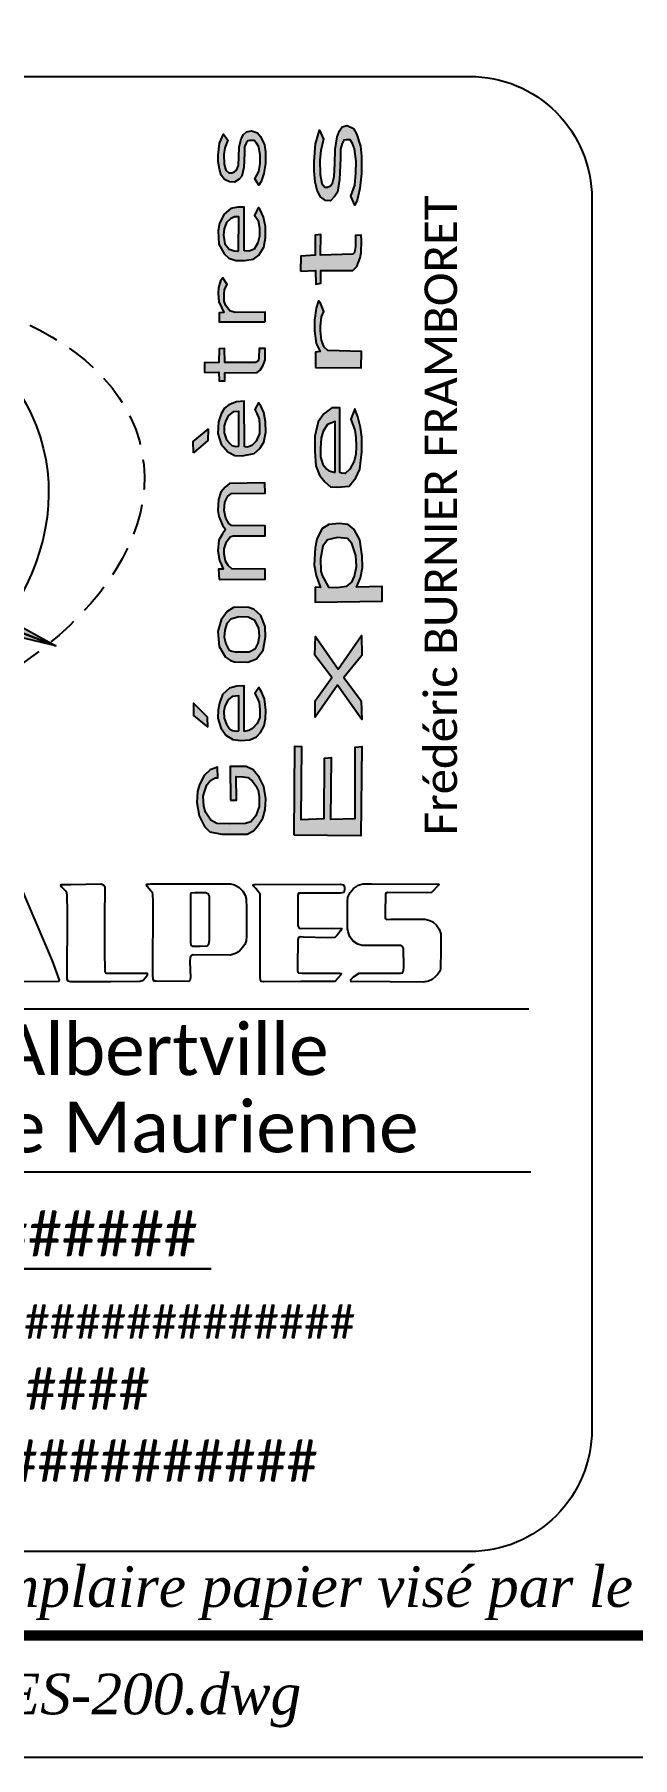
# Paper-space layout 'Layout1' of a CAD drawing. Extents: x -43 to 2298, y -18 to 768.
# Drawn here: x 378.8 to 408.2, y 359.4 to 444.1 of the extents above; entities that cross this region are included whole.
import ezdxf
from ezdxf.enums import TextEntityAlignment as Align

# ---------------------------------------------------------------- set-up
doc = ezdxf.new("R2010")
doc.units = 0
doc.header["$LTSCALE"] = 2
doc.linetypes.add('CACHEX2', pattern=[0.75, 0.5, -0.25])
doc.layers.add('CARTOUCHE', color=7, linetype='Continuous')
doc.layers.add('LOGO', color=7, linetype='Continuous')
doc.styles.add('CARTOUCHE', font='timesi.ttf', dxfattribs={"height": 1})
doc.styles.add('Legend', font='calibri.ttf')

# ---------------------------------------------------------------- blocks, each defined once
blk = doc.blocks.new('A$C581E6685')
at = {"layer": 'LOGO'}
for color, points in [(142, [(-10.23, 42.203), (-10.283, 41.729), (-10.267, 41.019), (-10.178, 40.579), (-10.037, 40.407), (-9.895, 40.407), (-9.761, 40.468), (-9.665, 40.595), (-9.568, 40.927), (-9.546, 41.558), (-9.523, 42.249), (-9.434, 42.867), (-9.316, 43.166), (-9.174, 43.369), (-8.929, 43.434), (-8.631, 43.29), (-8.475, 43.023), (-8.287, 42.408), (-8.228, 41.92), (-8.228, 41.07), (-8.31, 40.342), (-8.451, 39.759), (-8.555, 39.508), (-8.756, 39.964), (-8.562, 40.5), (-8.503, 41.083), (-8.496, 41.668), (-8.569, 42.281), (-8.674, 42.549), (-8.794, 42.724), (-8.986, 42.724), (-9.098, 42.707), (-9.18, 42.549), (-9.262, 42.267), (-9.269, 41.825), (-9.307, 40.784), (-9.404, 40.153), (-9.537, 39.951), (-9.76, 39.729), (-9.999, 39.743), (-10.245, 39.918), (-10.408, 40.231), (-10.504, 40.66), (-10.557, 41.21), (-10.557, 41.668), (-10.497, 42.535), (-10.304, 43.199), (-10.095, 42.757)]), (142, [(-14.948, 42.333), (-15, 42.01), (-14.985, 41.527), (-14.895, 41.228), (-14.754, 41.11), (-14.613, 41.11), (-14.479, 41.152), (-14.382, 41.239), (-14.285, 41.465), (-14.262, 41.894), (-14.241, 42.364), (-14.151, 42.784), (-14.032, 42.989), (-13.89, 43.126), (-13.645, 43.17), (-13.348, 43.073), (-13.191, 42.891), (-13.004, 42.472), (-12.944, 42.14), (-12.944, 41.562), (-13.026, 41.066), (-13.167, 40.67), (-13.272, 40.499), (-13.473, 40.809), (-13.279, 41.174), (-13.22, 41.571), (-13.212, 41.97), (-13.287, 42.386), (-13.39, 42.569), (-13.51, 42.688), (-13.703, 42.688), (-13.814, 42.677), (-13.897, 42.569), (-13.979, 42.377), (-13.986, 42.076), (-14.023, 41.367), (-14.12, 40.938), (-14.254, 40.798), (-14.477, 40.649), (-14.715, 40.659), (-14.961, 40.778), (-15.125, 40.991), (-15.222, 41.283), (-15.273, 41.657), (-15.273, 41.97), (-15.214, 42.559), (-15.021, 43.011), (-14.812, 42.709)]), (142, [(-11.225, 36.276), (-10.492, 36.301), (-10.48, 35.633), (-10.227, 35.686), (-10.227, 36.301), (-8.649, 36.301), (-8.458, 36.495), (-8.293, 36.923), (-8.243, 37.19), (-8.23, 37.78), (-8.243, 38.047), (-8.534, 38.02), (-8.534, 37.485), (-8.571, 37.19), (-8.66, 37.112), (-10.251, 37.056), (-10.238, 38.075), (-10.503, 38.047), (-10.503, 37.056), (-11.211, 37.004)]), (142, [(-12.968, 33.772), (-12.968, 34.247), (-14.447, 34.235), (-14.703, 34.318), (-14.916, 34.591), (-14.981, 34.791), (-14.99, 35.137), (-14.965, 35.362), (-14.834, 35.61), (-15.055, 35.942), (-15.171, 35.789), (-15.269, 35.456), (-15.286, 35.183), (-15.245, 34.757), (-15.122, 34.484), (-14.999, 34.235), (-15.237, 34.224), (-15.237, 33.772)]), (142, [(-10.492, 31.537), (-8.244, 31.509), (-8.232, 32.315), (-9.887, 32.366), (-10.063, 32.528), (-10.19, 32.875), (-10.253, 33.329), (-10.253, 33.573), (-10.19, 34.028), (-10.076, 34.294), (-10.24, 34.698), (-10.341, 34.804), (-10.467, 34.454), (-10.544, 33.866), (-10.544, 33.329), (-10.454, 32.717), (-10.265, 32.315), (-10.492, 32.288)]), (142, [(-15.947, 31.292), (-15.248, 31.308), (-15.226, 30.875), (-14.959, 30.875), (-14.959, 31.276), (-13.362, 31.292), (-13.217, 31.403), (-13.062, 31.643), (-12.973, 31.916), (-12.973, 32.189), (-12.973, 32.476), (-13.262, 32.476), (-13.273, 31.996), (-13.317, 31.852), (-13.45, 31.787), (-14.959, 31.787), (-14.971, 32.476), (-15.237, 32.46), (-15.248, 31.787), (-15.958, 31.772)]), (142, [(-16.49, 27.343), (-16.512, 27.903), (-15.768, 28.511), (-15.791, 27.951)]), (32, [(-39.852, 24.206), (-37.15, 25.52), (-23.26, 17.855)]), (142, [(-15.237, 21.107), (-12.962, 21.123), (-12.962, 21.62), (-14.604, 21.635), (-14.793, 21.795), (-14.926, 22.019), (-14.992, 22.356), (-14.981, 22.628), (-14.87, 22.964), (-14.693, 23.204), (-14.548, 23.252), (-12.973, 23.252), (-12.973, 23.747), (-14.626, 23.765), (-14.76, 23.86), (-14.904, 24.133), (-14.981, 24.5), (-14.948, 24.917), (-14.804, 25.205), (-14.626, 25.332), (-12.962, 25.365), (-12.984, 25.861), (-14.726, 25.83), (-14.937, 25.654), (-15.148, 25.412), (-15.259, 25.045), (-15.292, 24.5), (-15.248, 24.211), (-15.071, 23.781), (-14.915, 23.572), (-15.071, 23.364), (-15.248, 23.044), (-15.292, 22.516), (-15.214, 22.052), (-15.114, 21.827), (-15.037, 21.62), (-15.259, 21.62)]), (40, [(-39.852, 24.206), (-23.26, 17.855), (-38.584, 21.505)]), (142, [(-10.504, 15.146), (-9.696, 16.295), (-10.529, 17.394), (-10.492, 18.304), (-9.381, 16.699), (-8.231, 18.357), (-8.218, 17.369), (-9.102, 16.295), (-8.244, 15.146), (-8.218, 14.236), (-9.406, 15.922), (-10.517, 14.342)]), (142, [(-15.786, 13.847), (-15.796, 14.351), (-16.486, 15.037), (-16.486, 14.421)]), (142, [(-11.54, 8.534), (-11.515, 12.923), (-11.186, 12.897), (-11.212, 9.311), (-10.063, 9.366), (-10.05, 12.335), (-9.721, 12.36), (-9.746, 9.338), (-8.547, 9.366), (-8.547, 12.872), (-8.218, 12.897), (-8.256, 8.508)]), (142, [(-14.68, 10.267), (-14.381, 10.267), (-14.39, 11.436), (-14.053, 11.414), (-13.823, 11.381), (-13.586, 11.193), (-13.425, 10.973), (-13.311, 10.741), (-13.256, 10.432), (-13.256, 9.946), (-13.425, 9.494), (-13.67, 9.207), (-13.938, 9.119), (-14.726, 9.097), (-15.338, 9.119), (-15.636, 9.273), (-15.904, 9.67), (-15.988, 9.968), (-16.011, 10.465), (-15.927, 10.719), (-15.843, 11.017), (-15.651, 11.238), (-15.422, 11.37), (-15.3, 11.37), (-15.315, 11.888), (-15.674, 11.756), (-15.966, 11.469), (-16.195, 11.027), (-16.294, 10.686), (-16.332, 10.145), (-16.218, 9.494), (-15.949, 8.975), (-15.689, 8.699), (-15.101, 8.589), (-13.846, 8.589), (-13.548, 8.755), (-13.341, 8.986), (-13.078, 9.384), (-12.971, 9.781), (-12.932, 10.333), (-13.032, 10.929), (-13.269, 11.403), (-13.56, 11.757), (-13.897, 11.922), (-14.685, 11.922)])]:
    blk.add_hatch(color=color, dxfattribs=at).paths.add_polyline_path(points)
h = blk.add_hatch(color=142, dxfattribs=at)
edge = h.paths.add_edge_path(flags=16)
edge.add_spline(control_points=[(-14.276, 37.253), (-14.276, 37.253), (-14.259, 38.936), (-14.259, 38.936), (-14.259, 38.936), (-14.481, 38.936), (-14.481, 38.936), (-14.481, 38.936), (-14.67, 38.84), (-14.67, 38.84), (-14.67, 38.84), (-14.867, 38.665), (-14.867, 38.665), (-14.867, 38.665), (-14.983, 38.343), (-14.983, 38.343), (-14.983, 38.343), (-15.015, 38.034), (-15.015, 38.034), (-15.015, 38.034), (-14.957, 37.62), (-14.957, 37.62), (-14.957, 37.62), (-14.736, 37.347), (-14.736, 37.347), (-14.736, 37.347), (-14.497, 37.264), (-14.497, 37.264), (-14.497, 37.264), (-14.324, 37.253), (-14.324, 37.253), (-14.324, 37.253), (-14.276, 37.253), (-14.276, 37.253)], knot_values=[0, 0, 0, 0, 1, 1, 1, 2, 2, 2, 3, 3, 3, 4, 4, 4, 5, 5, 5, 6, 6, 6, 7, 7, 7, 8, 8, 8, 9, 9, 9, 10, 10, 10, 11, 11, 11, 11], degree=3, periodic=0)
edge = h.paths.add_edge_path(flags=16)
edge.add_spline(control_points=[(-13.996, 37.275), (-13.996, 37.275), (-14.003, 39.41), (-14.003, 39.41), (-14.003, 39.41), (-14.308, 39.41), (-14.308, 39.41), (-14.308, 39.41), (-14.662, 39.351), (-14.662, 39.351), (-14.662, 39.351), (-14.99, 39.066), (-14.99, 39.066), (-14.99, 39.066), (-15.212, 38.627), (-15.212, 38.627), (-15.212, 38.627), (-15.278, 38.247), (-15.278, 38.247), (-15.278, 38.247), (-15.246, 37.596), (-15.246, 37.596), (-15.246, 37.596), (-14.99, 37.121), (-14.99, 37.121), (-14.99, 37.121), (-14.761, 36.908), (-14.761, 36.908), (-14.761, 36.908), (-14.407, 36.802), (-14.407, 36.802), (-14.407, 36.802), (-13.98, 36.802), (-13.98, 36.802), (-13.98, 36.802), (-13.536, 36.861), (-13.536, 36.861), (-13.536, 36.861), (-13.28, 37.062), (-13.28, 37.062), (-13.28, 37.062), (-13.035, 37.454), (-13.035, 37.454), (-13.035, 37.454), (-12.943, 37.905), (-12.943, 37.905), (-12.943, 37.905), (-12.952, 38.473), (-12.952, 38.473), (-12.952, 38.473), (-13.042, 38.925), (-13.042, 38.925), (-13.042, 38.925), (-13.206, 39.291), (-13.206, 39.291), (-13.206, 39.291), (-13.297, 39.398), (-13.297, 39.398), (-13.297, 39.398), (-13.495, 39.031), (-13.495, 39.031), (-13.495, 39.031), (-13.314, 38.758), (-13.314, 38.758), (-13.314, 38.758), (-13.24, 38.391), (-13.24, 38.391), (-13.24, 38.391), (-13.248, 37.987), (-13.248, 37.987), (-13.248, 37.987), (-13.322, 37.655), (-13.322, 37.655), (-13.322, 37.655), (-13.511, 37.36), (-13.511, 37.36), (-13.511, 37.36), (-13.758, 37.253), (-13.758, 37.253), (-13.758, 37.253), (-13.996, 37.275), (-13.996, 37.275)], knot_values=[0, 0, 0, 0, 1, 1, 1, 2, 2, 2, 3, 3, 3, 4, 4, 4, 5, 5, 5, 6, 6, 6, 7, 7, 7, 8, 8, 8, 9, 9, 9, 10, 10, 10, 11, 11, 11, 12, 12, 12, 13, 13, 13, 14, 14, 14, 15, 15, 15, 16, 16, 16, 17, 17, 17, 18, 18, 18, 19, 19, 19, 20, 20, 20, 21, 21, 21, 22, 22, 22, 23, 23, 23, 24, 24, 24, 25, 25, 25, 26, 26, 26, 27, 27, 27, 27], degree=3, periodic=0)
h = blk.add_hatch(color=142, dxfattribs=at)
edge = h.paths.add_edge_path(flags=16)
edge.add_spline(control_points=[(-14.26, 27.673), (-14.26, 27.673), (-14.26, 29.37), (-14.26, 29.37), (-14.26, 29.37), (-14.538, 29.354), (-14.538, 29.354), (-14.538, 29.354), (-14.77, 29.178), (-14.77, 29.178), (-14.77, 29.178), (-14.904, 28.923), (-14.904, 28.923), (-14.904, 28.923), (-14.992, 28.667), (-14.992, 28.667), (-14.992, 28.667), (-14.981, 28.314), (-14.981, 28.314), (-14.981, 28.314), (-14.893, 28.026), (-14.893, 28.026), (-14.893, 28.026), (-14.76, 27.85), (-14.76, 27.85), (-14.76, 27.85), (-14.604, 27.706), (-14.604, 27.706), (-14.604, 27.706), (-14.405, 27.658), (-14.405, 27.658), (-14.405, 27.658), (-14.26, 27.673), (-14.26, 27.673)], knot_values=[0, 0, 0, 0, 1, 1, 1, 2, 2, 2, 3, 3, 3, 4, 4, 4, 5, 5, 5, 6, 6, 6, 7, 7, 7, 8, 8, 8, 9, 9, 9, 10, 10, 10, 11, 11, 11, 11], degree=3, periodic=0)
edge = h.paths.add_edge_path(flags=16)
edge.add_spline(control_points=[(-13.983, 27.642), (-13.983, 27.642), (-14.005, 29.884), (-14.005, 29.884), (-14.005, 29.884), (-14.382, 29.851), (-14.382, 29.851), (-14.382, 29.851), (-14.749, 29.707), (-14.749, 29.707), (-14.749, 29.707), (-14.96, 29.531), (-14.96, 29.531), (-14.96, 29.531), (-15.137, 29.26), (-15.137, 29.26), (-15.137, 29.26), (-15.269, 28.859), (-15.269, 28.859), (-15.269, 28.859), (-15.292, 28.282), (-15.292, 28.282), (-15.292, 28.282), (-15.137, 27.771), (-15.137, 27.771), (-15.137, 27.771), (-14.804, 27.387), (-14.804, 27.387), (-14.804, 27.387), (-14.46, 27.209), (-14.46, 27.209), (-14.46, 27.209), (-14.105, 27.194), (-14.105, 27.194), (-14.105, 27.194), (-13.516, 27.307), (-13.516, 27.307), (-13.516, 27.307), (-13.228, 27.546), (-13.228, 27.546), (-13.228, 27.546), (-13.04, 27.866), (-13.04, 27.866), (-13.04, 27.866), (-12.94, 28.363), (-12.94, 28.363), (-12.94, 28.363), (-12.951, 28.859), (-12.951, 28.859), (-12.951, 28.859), (-13.04, 29.323), (-13.04, 29.323), (-13.04, 29.323), (-13.184, 29.658), (-13.184, 29.658), (-13.184, 29.658), (-13.294, 29.803), (-13.294, 29.803), (-13.294, 29.803), (-13.484, 29.467), (-13.484, 29.467), (-13.484, 29.467), (-13.373, 29.276), (-13.373, 29.276), (-13.373, 29.276), (-13.262, 28.987), (-13.262, 28.987), (-13.262, 28.987), (-13.25, 28.683), (-13.25, 28.683), (-13.25, 28.683), (-13.25, 28.282), (-13.25, 28.282), (-13.25, 28.282), (-13.405, 27.915), (-13.405, 27.915), (-13.405, 27.915), (-13.617, 27.706), (-13.617, 27.706), (-13.617, 27.706), (-13.838, 27.626), (-13.838, 27.626), (-13.838, 27.626), (-13.983, 27.642), (-13.983, 27.642)], knot_values=[0, 0, 0, 0, 1, 1, 1, 2, 2, 2, 3, 3, 3, 4, 4, 4, 5, 5, 5, 6, 6, 6, 7, 7, 7, 8, 8, 8, 9, 9, 9, 10, 10, 10, 11, 11, 11, 12, 12, 12, 13, 13, 13, 14, 14, 14, 15, 15, 15, 16, 16, 16, 17, 17, 17, 18, 18, 18, 19, 19, 19, 20, 20, 20, 21, 21, 21, 22, 22, 22, 23, 23, 23, 24, 24, 24, 25, 25, 25, 26, 26, 26, 27, 27, 27, 28, 28, 28, 28], degree=3, periodic=0)
h = blk.add_hatch(color=142, dxfattribs=at)
edge = h.paths.add_edge_path(flags=16)
edge.add_spline(control_points=[(-9.533, 26.372), (-9.533, 26.372), (-9.52, 28.888), (-9.52, 28.888), (-9.52, 28.888), (-9.9, 28.726), (-9.9, 28.726), (-9.9, 28.726), (-10.114, 28.406), (-10.114, 28.406), (-10.114, 28.406), (-10.215, 28.058), (-10.215, 28.058), (-10.215, 28.058), (-10.253, 27.577), (-10.253, 27.577), (-10.253, 27.577), (-10.24, 27.148), (-10.24, 27.148), (-10.24, 27.148), (-10.139, 26.773), (-10.139, 26.773), (-10.139, 26.773), (-9.937, 26.533), (-9.937, 26.533), (-9.937, 26.533), (-9.836, 26.452), (-9.836, 26.452), (-9.836, 26.452), (-9.634, 26.399), (-9.634, 26.399), (-9.634, 26.399), (-9.533, 26.372), (-9.533, 26.372)], knot_values=[0, 0, 0, 0, 1, 1, 1, 2, 2, 2, 3, 3, 3, 4, 4, 4, 5, 5, 5, 6, 6, 6, 7, 7, 7, 8, 8, 8, 9, 9, 9, 10, 10, 10, 11, 11, 11, 11], degree=3, periodic=0)
edge = h.paths.add_edge_path(flags=16)
edge.add_spline(control_points=[(-9.293, 26.372), (-9.293, 26.372), (-9.293, 29.556), (-9.293, 29.556), (-9.293, 29.556), (-9.697, 29.556), (-9.697, 29.556), (-9.697, 29.556), (-10.089, 29.261), (-10.089, 29.261), (-10.089, 29.261), (-10.354, 28.86), (-10.354, 28.86), (-10.354, 28.86), (-10.53, 28.164), (-10.53, 28.164), (-10.53, 28.164), (-10.53, 27.416), (-10.53, 27.416), (-10.53, 27.416), (-10.481, 26.694), (-10.481, 26.694), (-10.481, 26.694), (-10.303, 26.238), (-10.303, 26.238), (-10.303, 26.238), (-10.026, 25.916), (-10.026, 25.916), (-10.026, 25.916), (-9.76, 25.676), (-9.76, 25.676), (-9.76, 25.676), (-9.407, 25.648), (-9.407, 25.648), (-9.407, 25.648), (-8.838, 25.704), (-8.838, 25.704), (-8.838, 25.704), (-8.51, 26.104), (-8.51, 26.104), (-8.51, 26.104), (-8.307, 26.533), (-8.307, 26.533), (-8.307, 26.533), (-8.206, 27.39), (-8.206, 27.39), (-8.206, 27.39), (-8.219, 28.111), (-8.219, 28.111), (-8.219, 28.111), (-8.282, 28.593), (-8.282, 28.593), (-8.282, 28.593), (-8.409, 29.102), (-8.409, 29.102), (-8.409, 29.102), (-8.561, 29.505), (-8.561, 29.505), (-8.561, 29.505), (-8.762, 28.993), (-8.762, 28.993), (-8.762, 28.993), (-8.561, 28.459), (-8.561, 28.459), (-8.561, 28.459), (-8.51, 28.086), (-8.51, 28.086), (-8.51, 28.086), (-8.498, 27.657), (-8.498, 27.657), (-8.498, 27.657), (-8.51, 27.282), (-8.51, 27.282), (-8.51, 27.282), (-8.586, 26.934), (-8.586, 26.934), (-8.586, 26.934), (-8.8, 26.533), (-8.8, 26.533), (-8.8, 26.533), (-9.027, 26.317), (-9.027, 26.317), (-9.027, 26.317), (-9.217, 26.344), (-9.217, 26.344), (-9.217, 26.344), (-9.293, 26.372), (-9.293, 26.372)], knot_values=[0, 0, 0, 0, 1, 1, 1, 2, 2, 2, 3, 3, 3, 4, 4, 4, 5, 5, 5, 6, 6, 6, 7, 7, 7, 8, 8, 8, 9, 9, 9, 10, 10, 10, 11, 11, 11, 12, 12, 12, 13, 13, 13, 14, 14, 14, 15, 15, 15, 16, 16, 16, 17, 17, 17, 18, 18, 18, 19, 19, 19, 20, 20, 20, 21, 21, 21, 22, 22, 22, 23, 23, 23, 24, 24, 24, 25, 25, 25, 26, 26, 26, 27, 27, 27, 28, 28, 28, 29, 29, 29, 29], degree=3, periodic=0)
h = blk.add_hatch(color=142, dxfattribs=at)
edge = h.paths.add_edge_path(flags=16)
edge.add_spline(control_points=[(-10.504, 20.739), (-10.504, 20.739), (-10.504, 19.991), (-10.504, 19.991), (-10.504, 19.991), (-7.208, 20.043), (-7.208, 20.043), (-7.208, 20.043), (-7.208, 20.767), (-7.208, 20.767), (-7.208, 20.767), (-8.472, 20.739), (-8.472, 20.739), (-8.472, 20.739), (-8.281, 21.193), (-8.281, 21.193), (-8.281, 21.193), (-8.18, 21.705), (-8.18, 21.705), (-8.18, 21.705), (-8.193, 22.267), (-8.193, 22.267), (-8.193, 22.267), (-8.319, 23.068), (-8.319, 23.068), (-8.319, 23.068), (-8.585, 23.575), (-8.585, 23.575), (-8.585, 23.575), (-8.888, 23.819), (-8.888, 23.819), (-8.888, 23.819), (-9.33, 23.87), (-9.33, 23.87), (-9.33, 23.87), (-9.836, 23.819), (-9.836, 23.819), (-9.836, 23.819), (-10.189, 23.602), (-10.189, 23.602), (-10.189, 23.602), (-10.429, 23.096), (-10.429, 23.096), (-10.429, 23.096), (-10.517, 22.667), (-10.517, 22.667), (-10.517, 22.667), (-10.555, 21.81), (-10.555, 21.81), (-10.555, 21.81), (-10.454, 21.301), (-10.454, 21.301), (-10.454, 21.301), (-10.29, 20.848), (-10.29, 20.848), (-10.29, 20.848), (-10.252, 20.714), (-10.252, 20.714), (-10.252, 20.714), (-10.504, 20.739), (-10.504, 20.739)], knot_values=[0, 0, 0, 0, 1, 1, 1, 2, 2, 2, 3, 3, 3, 4, 4, 4, 5, 5, 5, 6, 6, 6, 7, 7, 7, 8, 8, 8, 9, 9, 9, 10, 10, 10, 11, 11, 11, 12, 12, 12, 13, 13, 13, 14, 14, 14, 15, 15, 15, 16, 16, 16, 17, 17, 17, 18, 18, 18, 19, 19, 19, 20, 20, 20, 20], degree=3, periodic=0)
edge = h.paths.add_edge_path(flags=16)
edge.add_spline(control_points=[(-10.164, 21.301), (-10.164, 21.301), (-9.86, 20.739), (-9.86, 20.739), (-9.86, 20.739), (-9.444, 20.714), (-9.444, 20.714), (-9.444, 20.714), (-8.951, 20.792), (-8.951, 20.792), (-8.951, 20.792), (-8.711, 20.981), (-8.711, 20.981), (-8.711, 20.981), (-8.572, 21.276), (-8.572, 21.276), (-8.572, 21.276), (-8.484, 21.756), (-8.484, 21.756), (-8.484, 21.756), (-8.509, 22.292), (-8.509, 22.292), (-8.509, 22.292), (-8.699, 22.88), (-8.699, 22.88), (-8.699, 22.88), (-8.926, 23.121), (-8.926, 23.121), (-8.926, 23.121), (-9.419, 23.174), (-9.419, 23.174), (-9.419, 23.174), (-9.899, 23.068), (-9.899, 23.068), (-9.899, 23.068), (-10.138, 22.745), (-10.138, 22.745), (-10.138, 22.745), (-10.252, 22.133), (-10.252, 22.133), (-10.252, 22.133), (-10.227, 21.516), (-10.227, 21.516), (-10.227, 21.516), (-10.164, 21.301), (-10.164, 21.301)], knot_values=[0, 0, 0, 0, 1, 1, 1, 2, 2, 2, 3, 3, 3, 4, 4, 4, 5, 5, 5, 6, 6, 6, 7, 7, 7, 8, 8, 8, 9, 9, 9, 10, 10, 10, 11, 11, 11, 12, 12, 12, 13, 13, 13, 14, 14, 14, 15, 15, 15, 15], degree=3, periodic=0)
h = blk.add_hatch(color=142, dxfattribs=at)
edge = h.paths.add_edge_path(flags=16)
edge.add_spline(control_points=[(-14.449, 17.549), (-14.449, 17.549), (-13.761, 17.549), (-13.761, 17.549), (-13.761, 17.549), (-13.45, 17.726), (-13.45, 17.726), (-13.45, 17.726), (-13.305, 17.981), (-13.305, 17.981), (-13.305, 17.981), (-13.25, 18.334), (-13.25, 18.334), (-13.25, 18.334), (-13.284, 18.718), (-13.284, 18.718), (-13.284, 18.718), (-13.472, 19.102), (-13.472, 19.102), (-13.472, 19.102), (-13.805, 19.262), (-13.805, 19.262), (-13.805, 19.262), (-14.26, 19.278), (-14.26, 19.278), (-14.26, 19.278), (-14.649, 19.166), (-14.649, 19.166), (-14.649, 19.166), (-14.848, 18.942), (-14.848, 18.942), (-14.848, 18.942), (-14.948, 18.621), (-14.948, 18.621), (-14.948, 18.621), (-14.981, 18.27), (-14.981, 18.27), (-14.981, 18.27), (-14.903, 17.95), (-14.903, 17.95), (-14.903, 17.95), (-14.748, 17.661), (-14.748, 17.661), (-14.748, 17.661), (-14.604, 17.581), (-14.604, 17.581), (-14.604, 17.581), (-14.449, 17.549), (-14.449, 17.549)], knot_values=[0, 0, 0, 0, 1, 1, 1, 2, 2, 2, 3, 3, 3, 4, 4, 4, 5, 5, 5, 6, 6, 6, 7, 7, 7, 8, 8, 8, 9, 9, 9, 10, 10, 10, 11, 11, 11, 12, 12, 12, 13, 13, 13, 14, 14, 14, 15, 15, 15, 16, 16, 16, 16], degree=3, periodic=0)
edge = h.paths.add_edge_path(flags=16)
edge.add_spline(control_points=[(-14.471, 17.069), (-14.471, 17.069), (-13.816, 17.053), (-13.816, 17.053), (-13.816, 17.053), (-13.395, 17.213), (-13.395, 17.213), (-13.395, 17.213), (-13.073, 17.646), (-13.073, 17.646), (-13.073, 17.646), (-12.951, 18.286), (-12.951, 18.286), (-12.951, 18.286), (-12.973, 18.798), (-12.973, 18.798), (-12.973, 18.798), (-13.184, 19.342), (-13.184, 19.342), (-13.184, 19.342), (-13.516, 19.63), (-13.516, 19.63), (-13.516, 19.63), (-13.816, 19.758), (-13.816, 19.758), (-13.816, 19.758), (-14.527, 19.742), (-14.527, 19.742), (-14.527, 19.742), (-14.837, 19.534), (-14.837, 19.534), (-14.837, 19.534), (-15.137, 19.134), (-15.137, 19.134), (-15.137, 19.134), (-15.303, 18.558), (-15.303, 18.558), (-15.303, 18.558), (-15.225, 17.821), (-15.225, 17.821), (-15.225, 17.821), (-14.915, 17.294), (-14.915, 17.294), (-14.915, 17.294), (-14.681, 17.133), (-14.681, 17.133), (-14.681, 17.133), (-14.471, 17.069), (-14.471, 17.069)], knot_values=[0, 0, 0, 0, 1, 1, 1, 2, 2, 2, 3, 3, 3, 4, 4, 4, 5, 5, 5, 6, 6, 6, 7, 7, 7, 8, 8, 8, 9, 9, 9, 10, 10, 10, 11, 11, 11, 12, 12, 12, 13, 13, 13, 14, 14, 14, 15, 15, 15, 16, 16, 16, 16], degree=3, periodic=0)
h = blk.add_hatch(color=142, dxfattribs=at)
edge = h.paths.add_edge_path(flags=16)
edge.add_spline(control_points=[(-14.255, 13.676), (-14.255, 13.676), (-14.265, 15.394), (-14.265, 15.394), (-14.265, 15.394), (-14.584, 15.368), (-14.584, 15.368), (-14.584, 15.368), (-14.794, 15.196), (-14.794, 15.196), (-14.794, 15.196), (-14.949, 14.887), (-14.949, 14.887), (-14.949, 14.887), (-15.009, 14.617), (-15.009, 14.617), (-15.009, 14.617), (-14.986, 14.288), (-14.986, 14.288), (-14.986, 14.288), (-14.876, 13.998), (-14.876, 13.998), (-14.876, 13.998), (-14.712, 13.761), (-14.712, 13.761), (-14.712, 13.761), (-14.57, 13.688), (-14.57, 13.688), (-14.57, 13.688), (-14.387, 13.663), (-14.387, 13.663), (-14.387, 13.663), (-14.255, 13.676), (-14.255, 13.676)], knot_values=[0, 0, 0, 0, 1, 1, 1, 2, 2, 2, 3, 3, 3, 4, 4, 4, 5, 5, 5, 6, 6, 6, 7, 7, 7, 8, 8, 8, 9, 9, 9, 10, 10, 10, 11, 11, 11, 11], degree=3, periodic=0)
edge = h.paths.add_edge_path(flags=16)
edge.add_spline(control_points=[(-13.996, 13.647), (-13.996, 13.647), (-14.008, 15.881), (-14.008, 15.881), (-14.008, 15.881), (-14.357, 15.868), (-14.357, 15.868), (-14.357, 15.868), (-14.714, 15.768), (-14.714, 15.768), (-14.714, 15.768), (-15.062, 15.453), (-15.062, 15.453), (-15.062, 15.453), (-15.211, 15.038), (-15.211, 15.038), (-15.211, 15.038), (-15.281, 14.7), (-15.281, 14.7), (-15.281, 14.7), (-15.289, 14.297), (-15.289, 14.297), (-15.289, 14.297), (-15.14, 13.82), (-15.14, 13.82), (-15.14, 13.82), (-14.905, 13.468), (-14.905, 13.468), (-14.905, 13.468), (-14.566, 13.251), (-14.566, 13.251), (-14.566, 13.251), (-14.168, 13.191), (-14.168, 13.191), (-14.168, 13.191), (-13.719, 13.227), (-13.719, 13.227), (-13.719, 13.227), (-13.387, 13.383), (-13.387, 13.383), (-13.387, 13.383), (-13.197, 13.598), (-13.197, 13.598), (-13.197, 13.598), (-13.023, 13.921), (-13.023, 13.921), (-13.023, 13.921), (-12.948, 14.267), (-12.948, 14.267), (-12.948, 14.267), (-12.94, 14.687), (-12.94, 14.687), (-12.94, 14.687), (-12.998, 15.249), (-12.998, 15.249), (-12.998, 15.249), (-13.146, 15.583), (-13.146, 15.583), (-13.146, 15.583), (-13.279, 15.811), (-13.279, 15.811), (-13.279, 15.811), (-13.47, 15.511), (-13.47, 15.511), (-13.47, 15.511), (-13.378, 15.32), (-13.378, 15.32), (-13.378, 15.32), (-13.263, 15.069), (-13.263, 15.069), (-13.263, 15.069), (-13.238, 14.711), (-13.238, 14.711), (-13.238, 14.711), (-13.238, 14.327), (-13.238, 14.327), (-13.238, 14.327), (-13.354, 14.04), (-13.354, 14.04), (-13.354, 14.04), (-13.586, 13.789), (-13.586, 13.789), (-13.586, 13.789), (-13.776, 13.682), (-13.776, 13.682), (-13.776, 13.682), (-13.931, 13.656), (-13.931, 13.656), (-13.931, 13.656), (-13.996, 13.647), (-13.996, 13.647)], knot_values=[0, 0, 0, 0, 1, 1, 1, 2, 2, 2, 3, 3, 3, 4, 4, 4, 5, 5, 5, 6, 6, 6, 7, 7, 7, 8, 8, 8, 9, 9, 9, 10, 10, 10, 11, 11, 11, 12, 12, 12, 13, 13, 13, 14, 14, 14, 15, 15, 15, 16, 16, 16, 17, 17, 17, 18, 18, 18, 19, 19, 19, 20, 20, 20, 21, 21, 21, 22, 22, 22, 23, 23, 23, 24, 24, 24, 25, 25, 25, 26, 26, 26, 27, 27, 27, 28, 28, 28, 29, 29, 29, 30, 30, 30, 30], degree=3, periodic=0)
at = {"layer": 'LOGO', "color": 142}
for points in [[(-10.23, 42.203), (-10.283, 41.731), (-10.268, 41.021), (-10.178, 40.579), (-10.037, 40.407), (-9.895, 40.407), (-9.761, 40.471), (-9.665, 40.595), (-9.568, 40.927), (-9.546, 41.558), (-9.523, 42.252), (-9.434, 42.867), (-9.316, 43.166), (-9.174, 43.371), (-8.929, 43.434), (-8.631, 43.29), (-8.475, 43.023), (-8.287, 42.411), (-8.228, 41.92), (-8.228, 41.07), (-8.31, 40.342), (-8.451, 39.761), (-8.555, 39.508), (-8.756, 39.964), (-8.563, 40.5), (-8.503, 41.083), (-8.496, 41.668), (-8.569, 42.281), (-8.674, 42.551), (-8.794, 42.724), (-8.987, 42.724), (-9.098, 42.71), (-9.18, 42.551), (-9.262, 42.267), (-9.27, 41.825), (-9.307, 40.784), (-9.404, 40.153), (-9.537, 39.951), (-9.76, 39.729), (-9.999, 39.743), (-10.245, 39.918), (-10.408, 40.231), (-10.504, 40.66), (-10.557, 41.21), (-10.557, 41.668), (-10.497, 42.535), (-10.304, 43.199), (-10.095, 42.757)], [(-14.948, 42.333), (-15, 42.012), (-14.985, 41.529), (-14.895, 41.228), (-14.754, 41.11), (-14.613, 41.11), (-14.479, 41.154), (-14.382, 41.239), (-14.285, 41.465), (-14.262, 41.894), (-14.241, 42.366), (-14.151, 42.784), (-14.032, 42.989), (-13.89, 43.128), (-13.645, 43.17), (-13.348, 43.073), (-13.191, 42.891), (-13.004, 42.474), (-12.944, 42.14), (-12.944, 41.562), (-13.026, 41.066), (-13.167, 40.671), (-13.272, 40.499), (-13.473, 40.809), (-13.279, 41.174), (-13.22, 41.571), (-13.212, 41.97), (-13.287, 42.386), (-13.39, 42.57), (-13.51, 42.688), (-13.703, 42.688), (-13.814, 42.678), (-13.897, 42.57), (-13.979, 42.377), (-13.986, 42.076), (-14.023, 41.367), (-14.12, 40.938), (-14.254, 40.8), (-14.477, 40.649), (-14.715, 40.659), (-14.961, 40.778), (-15.125, 40.991), (-15.222, 41.283), (-15.274, 41.657), (-15.274, 41.97), (-15.214, 42.559), (-15.021, 43.011), (-14.812, 42.709)], [(-13.996, 37.277), (-14.003, 39.41), (-14.308, 39.41), (-14.662, 39.351), (-14.99, 39.066), (-15.212, 38.628), (-15.278, 38.249), (-15.246, 37.596), (-14.99, 37.121), (-14.761, 36.908), (-14.407, 36.802), (-13.98, 36.802), (-13.536, 36.861), (-13.28, 37.062), (-13.035, 37.454), (-12.944, 37.905), (-12.952, 38.473), (-13.042, 38.925), (-13.206, 39.291), (-13.298, 39.398), (-13.495, 39.031), (-13.314, 38.758), (-13.24, 38.391), (-13.248, 37.987), (-13.322, 37.656), (-13.511, 37.36), (-13.758, 37.253)], [(-14.276, 37.253), (-14.259, 38.937), (-14.481, 38.937), (-14.67, 38.842), (-14.867, 38.665), (-14.983, 38.344), (-15.015, 38.035), (-14.957, 37.62), (-14.736, 37.347), (-14.497, 37.264), (-14.324, 37.253)], [(-11.225, 36.276), (-10.492, 36.301), (-10.48, 35.633), (-10.228, 35.688), (-10.228, 36.301), (-8.649, 36.301), (-8.458, 36.495), (-8.293, 36.923), (-8.243, 37.19), (-8.23, 37.78), (-8.243, 38.047), (-8.534, 38.02), (-8.534, 37.485), (-8.572, 37.19), (-8.66, 37.112), (-10.251, 37.056), (-10.238, 38.075), (-10.503, 38.047), (-10.503, 37.056), (-11.211, 37.004)], [(-12.968, 33.772), (-12.968, 34.247), (-14.447, 34.237), (-14.703, 34.318), (-14.916, 34.591), (-14.983, 34.793), (-14.99, 35.137), (-14.965, 35.362), (-14.834, 35.61), (-15.056, 35.942), (-15.171, 35.789), (-15.269, 35.456), (-15.286, 35.183), (-15.245, 34.757), (-15.122, 34.484), (-14.999, 34.237), (-15.237, 34.224), (-15.237, 33.772)], [(-10.492, 31.537), (-8.244, 31.512), (-8.232, 32.315), (-9.887, 32.366), (-10.064, 32.528), (-10.19, 32.878), (-10.253, 33.332), (-10.253, 33.573), (-10.19, 34.028), (-10.076, 34.294), (-10.24, 34.698), (-10.341, 34.804), (-10.467, 34.456), (-10.544, 33.868), (-10.544, 33.332), (-10.456, 32.717), (-10.265, 32.315), (-10.492, 32.288)], [(-15.947, 31.292), (-15.248, 31.308), (-15.226, 30.875), (-14.959, 30.875), (-14.959, 31.276), (-13.362, 31.292), (-13.217, 31.405), (-13.062, 31.643), (-12.973, 31.916), (-12.973, 32.189), (-12.973, 32.477), (-13.262, 32.477), (-13.273, 31.996), (-13.317, 31.852), (-13.45, 31.787), (-14.959, 31.787), (-14.971, 32.477), (-15.237, 32.46), (-15.248, 31.787), (-15.958, 31.772)], [(-13.983, 27.642), (-14.005, 29.884), (-14.382, 29.851), (-14.749, 29.707), (-14.96, 29.531), (-15.137, 29.26), (-15.271, 28.859), (-15.292, 28.282), (-15.137, 27.771), (-14.804, 27.387), (-14.46, 27.211), (-14.105, 27.194), (-13.516, 27.307), (-13.228, 27.546), (-13.04, 27.868), (-12.94, 28.363), (-12.951, 28.859), (-13.04, 29.323), (-13.184, 29.658), (-13.294, 29.803), (-13.484, 29.467), (-13.373, 29.276), (-13.262, 28.987), (-13.25, 28.683), (-13.25, 28.282), (-13.405, 27.915), (-13.616, 27.706), (-13.838, 27.626)], [(-14.26, 27.675), (-14.26, 29.371), (-14.538, 29.354), (-14.77, 29.178), (-14.904, 28.923), (-14.992, 28.667), (-14.981, 28.315), (-14.893, 28.028), (-14.76, 27.85), (-14.604, 27.706), (-14.405, 27.658)], [(-9.293, 26.372), (-9.293, 29.556), (-9.697, 29.556), (-10.089, 29.263), (-10.354, 28.86), (-10.53, 28.164), (-10.53, 27.416), (-10.48, 26.694), (-10.303, 26.238), (-10.026, 25.916), (-9.76, 25.676), (-9.407, 25.648), (-8.838, 25.704), (-8.51, 26.104), (-8.307, 26.533), (-8.207, 27.39), (-8.219, 28.113), (-8.282, 28.593), (-8.409, 29.102), (-8.561, 29.505), (-8.762, 28.996), (-8.561, 28.459), (-8.51, 28.086), (-8.498, 27.657), (-8.51, 27.282), (-8.586, 26.934), (-8.8, 26.533), (-9.027, 26.319), (-9.217, 26.344)], [(-9.533, 26.372), (-9.52, 28.888), (-9.9, 28.726), (-10.114, 28.406), (-10.215, 28.058), (-10.253, 27.577), (-10.24, 27.148), (-10.139, 26.773), (-9.937, 26.533), (-9.837, 26.452), (-9.634, 26.399)], [(-16.49, 27.343), (-16.512, 27.903), (-15.768, 28.511), (-15.791, 27.951)], [(-15.237, 21.108), (-12.962, 21.124), (-12.962, 21.62), (-14.604, 21.635), (-14.793, 21.796), (-14.926, 22.019), (-14.992, 22.356), (-14.981, 22.628), (-14.87, 22.964), (-14.693, 23.204), (-14.548, 23.252), (-12.973, 23.252), (-12.973, 23.748), (-14.627, 23.765), (-14.76, 23.86), (-14.904, 24.133), (-14.981, 24.5), (-14.948, 24.917), (-14.804, 25.205), (-14.627, 25.334), (-12.962, 25.365), (-12.984, 25.861), (-14.726, 25.83), (-14.937, 25.654), (-15.148, 25.412), (-15.259, 25.045), (-15.292, 24.5), (-15.248, 24.213), (-15.071, 23.781), (-14.915, 23.572), (-15.071, 23.364), (-15.248, 23.044), (-15.292, 22.516), (-15.214, 22.051), (-15.114, 21.828), (-15.037, 21.62), (-15.259, 21.62)], [(-10.504, 20.741), (-10.504, 19.991), (-7.208, 20.045), (-7.208, 20.767), (-8.472, 20.741), (-8.281, 21.195), (-8.181, 21.705), (-8.193, 22.267), (-8.319, 23.068), (-8.585, 23.577), (-8.888, 23.819), (-9.33, 23.87), (-9.836, 23.819), (-10.189, 23.602), (-10.429, 23.096), (-10.517, 22.667), (-10.555, 21.81), (-10.454, 21.304), (-10.29, 20.848), (-10.252, 20.714)], [(-10.164, 21.304), (-9.86, 20.741), (-9.444, 20.714), (-8.951, 20.792), (-8.711, 20.981), (-8.573, 21.276), (-8.484, 21.757), (-8.509, 22.292), (-8.699, 22.882), (-8.926, 23.124), (-9.419, 23.174), (-9.899, 23.068), (-10.138, 22.748), (-10.252, 22.133), (-10.227, 21.516)], [(-14.471, 17.069), (-13.816, 17.054), (-13.395, 17.214), (-13.073, 17.646), (-12.951, 18.286), (-12.973, 18.798), (-13.184, 19.342), (-13.516, 19.631), (-13.816, 19.759), (-14.527, 19.743), (-14.837, 19.534), (-15.137, 19.134), (-15.303, 18.558), (-15.225, 17.822), (-14.915, 17.294), (-14.681, 17.134)], [(-14.449, 17.55), (-13.761, 17.55), (-13.45, 17.726), (-13.305, 17.982), (-13.25, 18.334), (-13.284, 18.718), (-13.472, 19.103), (-13.805, 19.262), (-14.26, 19.279), (-14.649, 19.167), (-14.848, 18.943), (-14.948, 18.622), (-14.981, 18.27), (-14.903, 17.95), (-14.748, 17.662), (-14.604, 17.582)], [(-10.504, 15.146), (-9.696, 16.295), (-10.529, 17.394), (-10.492, 18.304), (-9.381, 16.699), (-8.231, 18.359), (-8.218, 17.369), (-9.102, 16.295), (-8.244, 15.146), (-8.218, 14.236), (-9.406, 15.922), (-10.517, 14.342)], [(-13.996, 13.648), (-14.008, 15.881), (-14.357, 15.869), (-14.714, 15.768), (-15.062, 15.454), (-15.211, 15.039), (-15.281, 14.7), (-15.289, 14.297), (-15.141, 13.82), (-14.905, 13.468), (-14.566, 13.252), (-14.168, 13.192), (-13.719, 13.228), (-13.387, 13.383), (-13.197, 13.598), (-13.023, 13.921), (-12.947, 14.269), (-12.94, 14.687), (-12.998, 15.249), (-13.146, 15.583), (-13.279, 15.811), (-13.47, 15.512), (-13.379, 15.32), (-13.263, 15.069), (-13.238, 14.711), (-13.238, 14.328), (-13.354, 14.041), (-13.586, 13.789), (-13.776, 13.682), (-13.931, 13.657)], [(-14.255, 13.676), (-14.265, 15.394), (-14.584, 15.368), (-14.794, 15.196), (-14.949, 14.887), (-15.009, 14.617), (-14.986, 14.288), (-14.876, 13.999), (-14.712, 13.761), (-14.57, 13.689), (-14.387, 13.663)], [(-15.786, 13.848), (-15.796, 14.351), (-16.486, 15.038), (-16.486, 14.422)], [(-11.54, 8.536), (-11.515, 12.925), (-11.186, 12.897), (-11.212, 9.311), (-10.063, 9.366), (-10.05, 12.335), (-9.721, 12.363), (-9.748, 9.338), (-8.547, 9.366), (-8.547, 12.872), (-8.218, 12.897), (-8.256, 8.508)], [(-14.68, 10.267), (-14.382, 10.267), (-14.39, 11.436), (-14.053, 11.414), (-13.823, 11.381), (-13.586, 11.194), (-13.425, 10.973), (-13.311, 10.741), (-13.258, 10.432), (-13.258, 9.946), (-13.425, 9.494), (-13.67, 9.207), (-13.938, 9.119), (-14.726, 9.097), (-15.338, 9.119), (-15.636, 9.274), (-15.904, 9.67), (-15.988, 9.968), (-16.011, 10.465), (-15.927, 10.719), (-15.843, 11.017), (-15.651, 11.238), (-15.422, 11.37), (-15.3, 11.37), (-15.315, 11.888), (-15.674, 11.756), (-15.966, 11.469), (-16.195, 11.029), (-16.294, 10.686), (-16.332, 10.146), (-16.218, 9.494), (-15.949, 8.976), (-15.689, 8.7), (-15.101, 8.589), (-13.846, 8.589), (-13.548, 8.755), (-13.341, 8.987), (-13.078, 9.385), (-12.971, 9.781), (-12.932, 10.333), (-13.032, 10.929), (-13.269, 11.403), (-13.56, 11.757), (-13.897, 11.922), (-14.685, 11.922)], [(-22.526, 6.122), (-21.048, 6.148), (-20.915, 6.109), (-20.86, 6.016), (-20.872, 4.426), (-20.868, 2.878), (-20.859, 1.841), (-20.824, 1.78), (-20.764, 1.76), (-18.855, 1.76), (-18.777, 1.76), (-18.769, 1.647), (-18.847, 1.524), (-18.967, 1.401), (-19.13, 1.348), (-20.558, 1.339), (-22.536, 1.339), (-22.648, 1.36), (-22.708, 1.441), (-22.691, 4.755), (-22.709, 5.589), (-22.717, 5.701), (-22.786, 5.814), (-22.966, 5.988), (-23.01, 6.071), (-22.993, 6.112), (-22.726, 6.112)], [(-18.601, 6.143), (-14.679, 6.143), (-14.481, 6.102), (-14.24, 5.969), (-14.06, 5.784), (-13.956, 5.599), (-13.896, 5.414), (-13.888, 4.953), (-13.879, 3.578), (-13.896, 3.342), (-13.965, 3.167), (-14.086, 3.014), (-14.25, 2.829), (-14.421, 2.727), (-14.67, 2.644), (-16.502, 2.655), (-16.597, 2.624), (-16.657, 2.532), (-16.667, 2.336), (-16.648, 1.524), (-16.667, 1.401), (-16.727, 1.349), (-18.334, 1.36), (-18.42, 1.37), (-18.473, 1.442), (-18.489, 1.657), (-18.481, 5.299), (-18.489, 5.63), (-18.516, 5.733), (-18.593, 5.815), (-18.765, 6.02), (-18.799, 6.082), (-18.783, 6.133), (-18.696, 6.133)], [(-13.46, 6.121), (-9.277, 6.133), (-9.109, 6.11), (-9.069, 5.992), (-9.069, 5.862), (-9.099, 5.733), (-9.277, 5.698), (-11.201, 5.698), (-11.309, 5.686), (-11.359, 5.615), (-11.359, 4.085), (-11.3, 3.979), (-11.211, 3.955), (-9.702, 3.967), (-9.267, 3.955), (-9.198, 3.955), (-9.267, 3.838), (-9.424, 3.626), (-9.534, 3.52), (-9.899, 3.496), (-11.102, 3.531), (-11.249, 3.54), (-11.315, 3.505), (-11.359, 3.426), (-11.359, 3.304), (-11.38, 2.169), (-11.379, 1.89), (-11.357, 1.809), (-11.322, 1.768), (-11.157, 1.761), (-9.312, 1.761), (-9.233, 1.748), (-9.239, 1.673), (-9.507, 1.38), (-9.564, 1.345), (-11.214, 1.345), (-13.053, 1.331), (-13.163, 1.345), (-13.203, 1.42), (-13.22, 1.57), (-13.208, 4.746), (-13.208, 5.533), (-13.22, 5.648), (-13.305, 5.771), (-13.426, 5.921), (-13.551, 6.057), (-13.557, 6.097), (-13.517, 6.118)], [(-7.721, 6.159), (-4.449, 6.133), (-4.406, 6.115), (-4.796, 5.727), (-5.048, 5.71), (-6.938, 5.718), (-7.035, 5.692), (-7.049, 5.639), (-7.064, 4.715), (-7.065, 4.531), (-7.06, 4.44), (-7.006, 4.4), (-6.787, 4.407), (-5.093, 4.413), (-4.871, 4.354), (-4.729, 4.275), (-4.537, 4.125), (-4.406, 3.922), (-4.323, 3.7), (-4.328, 2.857), (-4.34, 2.011), (-4.367, 1.88), (-4.482, 1.717), (-4.602, 1.574), (-4.756, 1.455), (-4.937, 1.364), (-5.194, 1.325), (-8.44, 1.344), (-8.746, 1.338), (-8.752, 1.442), (-8.621, 1.579), (-8.353, 1.763), (-6.801, 1.757), (-6.308, 1.757), (-6.221, 1.782), (-6.16, 1.874), (-6.149, 2.063), (-6.16, 2.978), (-6.21, 3.069), (-6.276, 3.116), (-6.867, 3.116), (-8.199, 3.112), (-8.414, 3.177), (-8.633, 3.327), (-8.803, 3.543), (-8.885, 3.785), (-8.917, 3.955), (-8.912, 5.262), (-8.896, 5.501), (-8.792, 5.729), (-8.622, 5.925), (-8.386, 6.088), (-8.167, 6.147)], [(-16.647, 5.476), (-16.647, 3.301), (-16.63, 3.137), (-16.553, 3.085), (-16.165, 3.085), (-15.813, 3.106), (-15.744, 3.198), (-15.701, 3.383), (-15.709, 5.538), (-15.753, 5.64), (-15.89, 5.702), (-16.415, 5.712), (-16.621, 5.691), (-16.639, 5.63), (-16.647, 5.559)]]:
    blk.add_lwpolyline(points, close=True, dxfattribs=at)
at = {"layer": 'LOGO', "color": 32}
blk.add_lwpolyline([(-39.852, 24.206), (-37.15, 25.52), (-23.26, 17.856)], close=True, dxfattribs=at)
at = {"layer": 'LOGO', "color": 40}
blk.add_lwpolyline([(-39.852, 24.206), (-23.26, 17.856), (-38.584, 21.505)], close=True, dxfattribs=at)
at = {"layer": 'LOGO', "color": 142}
blk.add_lwpolyline([(-25.053, 6.13), (-23.447, 2.359), (-23.096, 1.417), (-23.113, 1.385), (-23.139, 1.343), (-25.264, 1.333)], dxfattribs=at)
at = {"layer": 'LOGO', "color": 32, "linetype": 'CACHEX2', "ltscale": 1.5}
blk.add_ellipse((-38.054, 23.814), major_axis=(-19.031, -3.534), ratio=0.590567, dxfattribs=at)
at = {"layer": 'LOGO', "color": 32}
blk.add_ellipse((-37.614, 23.85), major_axis=(-13.577, -4.284), ratio=0.791971, dxfattribs=at)
at = {"layer": 'LOGO', "color": 7, "insert": (-5.132, 8.534), "char_height": 1.60217, "attachment_point": 1, "rotation": 90, "style": 'Legend'}
blk.add_mtext('{\\C142;Frédéric BURNIER FRAMBORET}', dxfattribs=at)

psp = doc.layouts.get("Layout1")

# ---------------------------------------------------------------- linework, layer by layer
at = {"layer": 'CARTOUCHE', "flags": 128}
psp.add_lwpolyline([(117.778, 359.438), (117.778, 656.438), (537.778, 656.438), (537.778, 359.438)], close=True, dxfattribs=at)
at = {"layer": 'CARTOUCHE'}
psp.add_lwpolyline([(327.778, 656.438), (537.778, 656.438), (537.778, 359.438), (327.778, 359.438), (327.778, 656.438)], dxfattribs=at)
psp.add_lwpolyline([(327.778, 656.438), (537.778, 656.438), (537.778, 359.438), (327.778, 359.438), (327.778, 656.438)], dxfattribs=at)
at = {"layer": 'CARTOUCHE', "const_width": 0.5}
psp.add_lwpolyline([(339.778, 650.438), (525.778, 650.438, -0.414214), (531.778, 644.438), (531.778, 371.438, -0.414214), (525.778, 365.438), (339.778, 365.438, -0.414214), (333.778, 371.438), (333.778, 644.438, -0.414214)], format="xyb", close=True, dxfattribs=at)
at = {"layer": 'CARTOUCHE'}
psp.add_lwpolyline([(406.23, 383.288), (406.23, 375.567, -0.414214), (400.23, 369.567), (400.23, 369.567), (343.778, 369.567, -0.414214), (337.778, 375.567), (337.778, 379.427), (337.778, 436.082), (337.778, 436.082, -0.414214), (343.778, 442.082), (400.23, 442.082), (400.23, 442.082, -0.414214), (406.23, 436.082), (406.23, 436.082), (406.23, 381.276), (406.23, 381.276)], format="xyb", dxfattribs=at)
at = {"layer": 'CARTOUCHE', "color": 142}
for points in [[(340.415, 396.239), (403.131, 396.239)], [(340.515, 388.224), (403.231, 388.224)]]:
    psp.add_lwpolyline(points, dxfattribs=at)
at = {"layer": 'CARTOUCHE', "color": 144, "lineweight": 30, "flags": 128}
psp.add_lwpolyline([(355.907, 383.47), (387.515, 383.47)], dxfattribs=at)
at = {"layer": 'CARTOUCHE', "flags": 128}
psp.add_lwpolyline([(525.778, 365.438), (339.778, 365.438)], dxfattribs=at)

# ---------------------------------------------------------------- block references
at = {"layer": 'LOGO'}
psp.add_blockref('A$C581E6685', (403.131, 396.239), dxfattribs=at)

# ---------------------------------------------------------------- texts
at = {"layer": 'CARTOUCHE', "lineweight": 30, "style": 'Legend'}
for s, p in [('Aime La Plagne - Albertville', (393.282, 392.985)), ('Moûtiers - St Jean de Maurienne', (397.704, 389.187))]:
    psp.add_text(s, height=2.5, rotation=0, dxfattribs=at).set_placement(p, align=Align.RIGHT)
at = {"layer": 'CARTOUCHE', "color": 144, "lineweight": 30, "style": 'Legend'}
psp.add_text('BUREAU DE ########', height=2.1504, rotation=0, dxfattribs=at).set_placement((371.797, 384.078), align=Align.CENTER)
at = {"layer": 'CARTOUCHE', "color": 0, "lineweight": 15, "style": 'Legend'}
psp.add_text('#####################################', height=1.6128, rotation=0, dxfattribs=at).set_placement((371.426, 380.027), align=Align.CENTER)
for s, p in [('Tel : ##############', (384.485, 376.543)), ('Mail : ######################', (392.742, 373.001))]:
    psp.add_text(s, height=1.9712, rotation=0, dxfattribs=at).set_placement(p, align=Align.RIGHT)
at = {"layer": 'CARTOUCHE', "style": 'CARTOUCHE'}
for s, p in [("Seul l'exemplaire papier visé par le géomètre garantit l'intégrité de tous les éléments portés sur son plan", (365.412, 366.843)), ('Fichier : X:\\Gabarit\\MESURALPES-200.dwg', (336.479, 361.562))]:
    psp.add_text(s, height=2, rotation=360, dxfattribs=at).set_placement(p)

doc.saveas('drawing.dxf')
